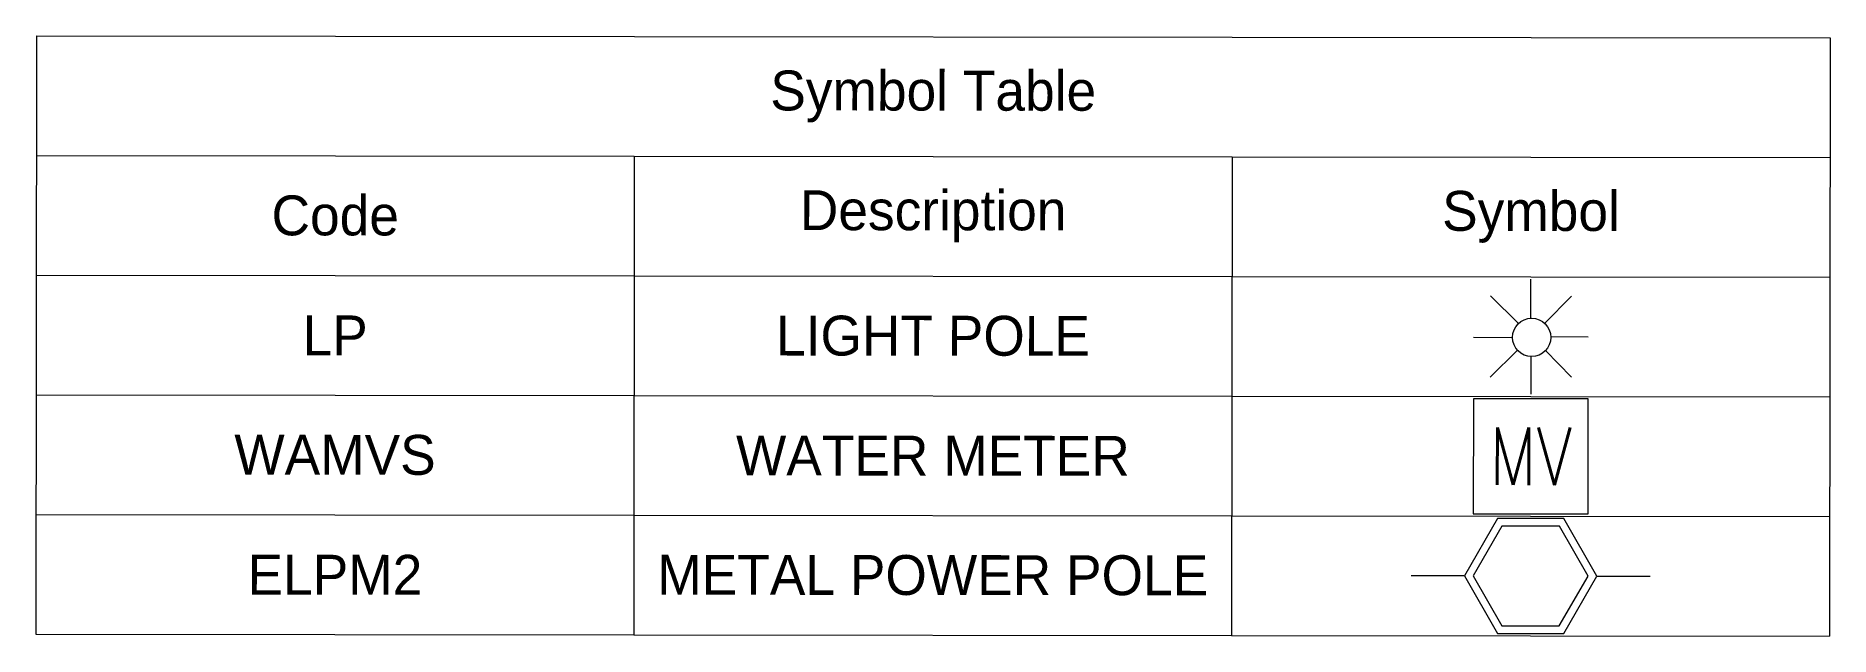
# Model space of a CAD drawing. Header units: feet. Extents: x 45.1 to 90.1, y -201.3 to -132.
# Drawn here: x 45.05 to 90.07, y -147.03 to -131.99 of the extents above; entities outside this region: 2.
import ezdxf
from ezdxf.enums import TextEntityAlignment as Align

# ---------------------------------------------------------------- set-up
doc = ezdxf.new("R2010")
doc.units = ezdxf.units.FT
doc.header["$MEASUREMENT"] = 0
doc.layers.add('CONTROL POINTS', color=1, linetype='Continuous', lineweight=13)
doc.layers.add('TEXTM', color=2, linetype='Continuous', lineweight=15)
doc.styles.add('SYM', font='SIMPLEX.SHX', dxfattribs={"width": 0.8})

# ---------------------------------------------------------------- blocks, each defined once
blk = doc.blocks.new('LP')
for p, q in [((-0.0012, 0.03), (-0.0012, 0.0912)), ((-0.0204, 0.0216), (-0.0648, 0.0648)), ((0.0204, 0.0216), (0.0624, 0.0648)), ((-0.0912, 0), (-0.03, 0)), ((0.03, 0.0012), (0.0888, 0.0012)), ((-0.0228, -0.0204), (-0.0648, -0.0624)), ((0.0216, -0.0204), (0.0624, -0.0624)), ((-0.0012, -0.03), (-0.0012, -0.0888))]:
    blk.add_line(p, q)
blk.add_circle((0, 0), 0.03)
blk = doc.blocks.new('WAMVS')
blk.add_3dface([(-0.5, 0.5, 1), (-0.5, -0.5, 1), (0.5, -0.5, 1), (0.5, 0.5, 1)])
at = {"layer": 'Defpoints'}
blk.add_point((0, 0), dxfattribs=at)
at = {"style": 'SYM', "width": 0.8}
blk.add_text('MV', height=0.5, dxfattribs=at).set_placement((0, 0, 1), align=Align.MIDDLE)
blk = doc.blocks.new('ELPM2')
for p, q in [((-0.577, 0, 1), (-1.04, 0, 1)), ((0.577, 0, 1), (1.04, 0, 1))]:
    blk.add_line(p, q)
at = {"elevation": 1}
blk.add_lwpolyline([(-0.25, 0.433), (-0.5, 0), (-0.25, -0.433), (0.25, -0.433), (0.5, 0), (0.25, 0.433)], close=True, dxfattribs=at)
at = {"invisible_edges": 8}
for points in [[(0.577, 0, 1), (0.289, 0.5, 1), (-0.289, 0.5, 1), (-0.577, 0, 1)], [(-0.577, 0, 1), (-0.289, -0.5, 1), (0.289, -0.5, 1), (0.577, 0, 1)]]:
    blk.add_3dface(points, dxfattribs=at)
at = {"layer": 'Defpoints'}
blk.add_point((0, 0), dxfattribs=at)

msp = doc.modelspace()

# ---------------------------------------------------------------- hatches: boundary and pattern name
at = {"layer": 'CONTROL POINTS'}
h = msp.add_hatch(color=256, dxfattribs=at)
h.dxf.hatch_style = 1
h.paths.add_polyline_path([(83.123, -200.105, 1), (80.674, -200.105, 1)])

# ---------------------------------------------------------------- linework, layer by layer
msp.add_circle((81.898, -200.105), 1.224, dxfattribs=at)
at = {"layer": 'TEXTM'}
for p, q in [((45.066, -131.985), (45.05, -146.985)), ((45.066, -131.985), (90.065, -132.031)), ((90.065, -132.031), (90.05, -147.031)), ((45.062, -134.985), (90.062, -135.031)), ((60.062, -135.001), (60.05, -147.001)), ((75.062, -135.016), (75.05, -147.016)), ((45.059, -137.985), (90.059, -138.031)), ((45.056, -140.985), (90.056, -141.031)), ((45.053, -143.985), (90.053, -144.031)), ((45.05, -146.985), (90.05, -147.031))]:
    msp.add_line(p, q, dxfattribs=at)

# ---------------------------------------------------------------- block references
at = {"layer": 'TEXTM', "rotation": 359.9415690684874}
for name, p, xscale, yscale, zscale in [('LP', (82.577, -139.543, 0), 16, 16, 16), ('WAMVS', (82.555, -142.524), 2.879999999999999, 2.879999999999999, 2.879999999999999), ('ELPM2', (82.552, -145.524), 2.88, 2.88, 2.88)]:
    msp.add_blockref(name, p, dxfattribs=dict(at, xscale=xscale, yscale=yscale, zscale=zscale))

# ---------------------------------------------------------------- texts
at = {"layer": 'TEXTM', "char_height": 1, "attachment_point": 5, "rotation": 359.9416}
for s, insert, width in [('Symbol Table', (67.564, -133.508), 44.88), ('Code', (52.561, -136.493), 14.88), ('Description', (67.561, -136.508), 14.88), ('Symbol', (82.561, -136.524), 14.88), ('LP', (52.558, -139.493), 14.88), ('LIGHT POLE', (67.558, -139.508), 14.88), ('WAMVS', (52.555, -142.493), 14.88), ('WATER METER', (67.555, -142.508), 14.88), ('ELPM2', (52.552, -145.493), 14.88), ('METAL POWER POLE', (67.552, -145.508), 14.88)]:
    msp.add_mtext(s, dxfattribs=dict(at, insert=insert, width=width))

doc.saveas('drawing.dxf')
